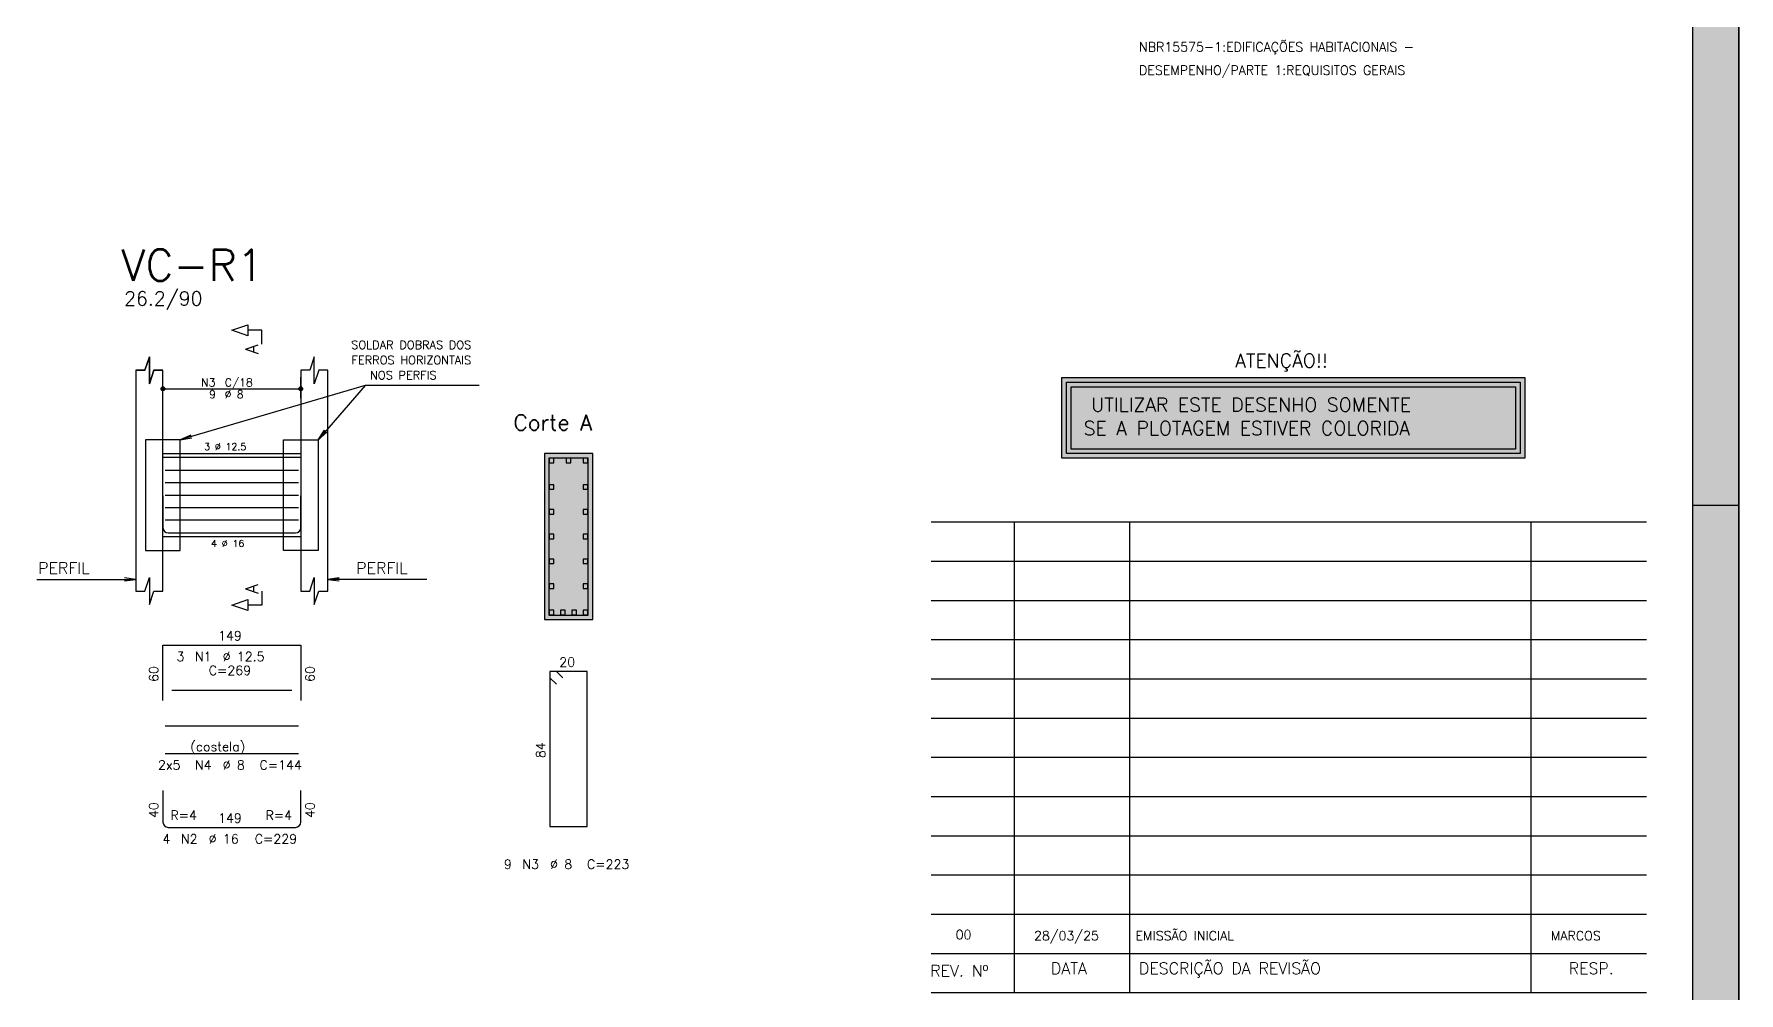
# Model space of a CAD drawing. Extents: x 0 to 119, y 0 to 84.
# Drawn here: x 81.96 to 118.9, y 19.13 to 39.91 of the extents above; entities that cross this region are included whole.
import ezdxf

# ---------------------------------------------------------------- set-up
doc = ezdxf.new("R2010")
doc.units = 0
doc.header["$LTSCALE"] = 100
doc.header["$MEASUREMENT"] = 0
for name, pattern in [('ESTILO_TQS_0001', [0.85, 0.7, -0.15]), ('ESTILO_TQS_0002', [0.3, 0.2, -0.1]), ('ESTILO_TQS_0003', [2.05, 1.5, -0.2, 0.15, -0.2])]:
    doc.linetypes.add(name, pattern=pattern)
for name, color, linetype in [('1', 1, 'CONTINUOUS'), ('11', 11, 'CONTINUOUS'), ('2', 2, 'CONTINUOUS'), ('26', 3, 'CONTINUOUS'), ('3', 3, 'CONTINUOUS'), ('4', 4, 'CONTINUOUS'), ('9', 9, 'CONTINUOUS')]:
    doc.layers.add(name, color=color, linetype=linetype)
doc.styles.get("Standard").update_dxf_attribs({"font": 'ROMANS.SHX'})

msp = doc.modelspace()

# ---------------------------------------------------------------- linework, layer by layer
at = {"layer": '1', "linetype": 'ESTILO_TQS_0003'}
msp.add_line((84.93975, 25.69697), (87.54575, 25.69697), dxfattribs=at)
at = {"layer": '1', "linetype": 'ESTILO_TQS_0001'}
msp.add_line((84.79975, 24.92197), (87.68615, 24.92197), dxfattribs=at)
at = {"layer": '1', "linetype": 'ESTILO_TQS_0002'}
for points in [[(85.126199, 31.120557), (84.373301, 31.120557), (84.373301, 28.723383), (85.126199, 28.723383), (85.126199, 31.120557)], [(87.359301, 31.120557), (88.112199, 31.120557), (88.112199, 28.723383), (87.359301, 28.723383), (87.359301, 31.120557)]]:
    msp.add_lwpolyline(points, dxfattribs=at)
at = {"layer": '1', "linetype": 'Continuous'}
msp.add_lwpolyline([(94.062521, 27.22197), (94.062521, 30.82197), (93.014521, 30.82197), (93.014521, 27.22197), (94.062521, 27.22197)], dxfattribs=at)
for points in [[(94.062521, 27.22197), (94.062521, 30.82197), (93.014521, 30.82197)], [(94.062521, 27.22197), (93.014521, 30.82197), (93.014521, 27.22197)], [(94.062521, 27.22197), (93.014521, 27.22197), (94.062521, 27.22197)]]:
    msp.add_solid(points, dxfattribs=at)
at = {"layer": '11', "linetype": 'Continuous'}
msp.add_lwpolyline([(104.226981, 32.468762), (114.259319, 32.468762), (114.259319, 30.718247), (104.226981, 30.718247), (104.226981, 32.468762)], dxfattribs=at)
for points in [[(104.226981, 32.468762), (114.259319, 32.468762), (114.259319, 30.718247)], [(104.226981, 32.468762), (114.259319, 30.718247), (104.226981, 30.718247)], [(104.226981, 32.468762), (104.226981, 30.718247), (104.226981, 32.468762)]]:
    msp.add_solid(points, dxfattribs=at)
at = {"layer": '2', "linetype": 'Continuous'}
for p, q in [((84.162566, 32.625147), (84.162566, 27.841994)), ((84.74975, 32.011994), (84.74975, 32.474313)), ((84.74975, 32.224313), (87.73575, 32.224313)), ((87.73575, 32.023141), (87.73575, 32.474313)), ((87.73575, 31.773141), (87.73575, 31.773141)), ((84.74975, 31.761994), (84.74975, 31.761994)), ((84.74975, 30.82197), (87.73575, 30.82197)), ((94.062521, 30.82197), (93.014521, 30.82197)), ((93.014521, 30.82197), (93.014521, 27.22197)), ((94.062521, 27.22197), (94.062521, 30.82197)), ((117.900081, 29.699962), (118.900081, 29.699962)), ((101.400081, 29.339962), (116.900081, 29.339962)), ((103.200081, 19.139962), (103.200081, 29.339962)), ((105.700081, 19.139962), (105.700081, 29.339962)), ((114.400081, 19.139962), (114.400081, 29.339962)), ((84.74975, 29.02197), (85.12975, 29.02197)), ((85.12975, 29.02197), (87.35575, 29.02197)), ((87.35575, 29.02197), (87.73575, 29.02197)), ((101.400081, 28.489962), (116.900081, 28.489962)), ((101.400081, 27.639962), (116.900081, 27.639962)), ((93.014521, 27.22197), (94.062521, 27.22197)), ((101.400081, 26.789962), (116.900081, 26.789962)), ((101.400081, 25.939962), (116.900081, 25.939962)), ((101.400081, 25.089962), (116.900081, 25.089962)), ((101.400081, 24.239962), (116.900081, 24.239962)), ((101.400081, 23.389962), (116.900081, 23.389962)), ((101.400081, 22.539962), (116.900081, 22.539962)), ((101.400081, 21.689962), (116.900081, 21.689962)), ((101.400081, 20.839962), (116.900081, 20.839962)), ((101.400081, 19.989962), (116.900081, 19.989962)), ((101.400081, 19.139962), (116.900081, 19.139962))]:
    msp.add_line(p, q, dxfattribs=at)
for points in [[(0.000081, -0.000038), (118.900081, -0.000038), (118.900081, 84.099962), (0.000081, 84.099962), (0.000081, -0.000038)], [(117.900081, 84.099962), (118.900081, 84.099962), (118.900081, -0.000038), (117.900081, -0.000038), (117.900081, 84.099962)], [(2.500081, 0.999962), (117.900081, 0.999962), (117.900081, 83.099962), (2.500081, 83.099962), (2.500081, 0.999962)], [(86.89275, 33.19197), (86.89275, 33.49197), (86.59275, 33.49197), (86.59275, 33.37197), (86.24275, 33.49197), (86.59275, 33.61197), (86.59275, 33.49197)], [(84.162566, 32.625147), (84.358294, 32.625147), (84.456158, 32.918739), (84.456158, 32.331555), (84.554022, 32.625147), (84.74975, 32.625147)], [(84.162566, 27.841994), (84.358294, 27.841994), (84.456158, 28.135586), (84.456158, 27.548402), (84.554022, 27.841994), (84.74975, 27.841994), (84.74975, 32.625147), (84.554022, 32.625147), (84.456158, 32.331555), (84.456158, 32.918739), (84.358294, 32.625147), (84.162566, 32.625147), (84.162566, 27.841994)], [(87.73575, 27.841994), (87.931478, 27.841994), (88.029342, 28.135586), (88.029342, 27.548402), (88.127206, 27.841994), (88.322934, 27.841994), (88.322934, 32.625147), (88.127206, 32.625147), (88.029342, 32.331555), (88.029342, 32.918739), (87.931478, 32.625147), (87.73575, 32.625147), (87.73575, 27.841994)], [(89.133091, 32.296082), (85.126199, 31.120557), (85.35485, 31.221645), (85.126199, 31.120557), (85.373222, 31.159021)], [(91.601276, 32.296082), (89.133091, 32.296082), (88.112199, 31.120557), (88.250084, 31.329094), (88.112199, 31.120557), (88.299359, 31.286301)], [(93.119521, 30.61697), (93.219521, 30.61697), (93.219521, 30.71697), (93.119521, 30.71697), (93.119521, 30.61697)], [(93.488521, 30.61697), (93.588521, 30.61697), (93.588521, 30.71697), (93.488521, 30.71697), (93.488521, 30.61697)], [(93.857521, 30.61697), (93.957521, 30.61697), (93.957521, 30.71697), (93.857521, 30.71697), (93.857521, 30.61697)], [(93.119521, 30.04585), (93.219521, 30.04585), (93.219521, 30.14585), (93.119521, 30.14585), (93.119521, 30.04585)], [(93.857521, 30.04585), (93.957521, 30.04585), (93.957521, 30.14585), (93.857521, 30.14585), (93.857521, 30.04585)], [(93.119521, 29.50889), (93.219521, 29.50889), (93.219521, 29.60889), (93.119521, 29.60889), (93.119521, 29.50889)], [(93.857521, 29.50889), (93.957521, 29.50889), (93.957521, 29.60889), (93.857521, 29.60889), (93.857521, 29.50889)], [(93.119521, 28.97197), (93.219521, 28.97197), (93.219521, 29.07197), (93.119521, 29.07197), (93.119521, 28.97197)], [(93.857521, 28.97197), (93.957521, 28.97197), (93.957521, 29.07197), (93.857521, 29.07197), (93.857521, 28.97197)], [(93.119521, 28.43505), (93.219521, 28.43505), (93.219521, 28.53505), (93.119521, 28.53505), (93.119521, 28.43505)], [(93.857521, 28.43505), (93.957521, 28.43505), (93.957521, 28.53505), (93.857521, 28.53505), (93.857521, 28.43505)], [(82.015282, 28.094193), (84.162566, 28.094193), (83.914705, 28.061562), (84.162566, 28.094193), (83.914705, 28.126825)], [(90.470218, 28.094193), (88.322934, 28.094193), (88.570795, 28.126825), (88.322934, 28.094193), (88.570795, 28.061562)], [(86.89275, 27.83697), (86.89275, 27.53697), (86.59275, 27.53697), (86.59275, 27.41697), (86.24275, 27.53697), (86.59275, 27.65697), (86.59275, 27.53697)], [(93.119521, 27.89809), (93.219521, 27.89809), (93.219521, 27.99809), (93.119521, 27.99809), (93.119521, 27.89809)], [(93.857521, 27.89809), (93.957521, 27.89809), (93.957521, 27.99809), (93.857521, 27.99809), (93.857521, 27.89809)], [(93.119521, 27.32697), (93.219521, 27.32697), (93.219521, 27.42697), (93.119521, 27.42697), (93.119521, 27.32697)], [(93.365521, 27.32697), (93.465521, 27.32697), (93.465521, 27.42697), (93.365521, 27.42697), (93.365521, 27.32697)], [(93.611521, 27.32697), (93.711521, 27.32697), (93.711521, 27.42697), (93.611521, 27.42697), (93.611521, 27.32697)], [(93.857521, 27.32697), (93.957521, 27.32697), (93.957521, 27.42697), (93.857521, 27.42697), (93.857521, 27.32697)]]:
    msp.add_lwpolyline(points, dxfattribs=at)
for centre, radius in [((84.74975, 32.224313), 0.041625), ((84.74975, 32.224313), 0.02075), ((87.73575, 32.224313), 0.041625), ((87.73575, 32.224313), 0.02075)]:
    msp.add_circle(centre, radius, dxfattribs=at)
at = {"layer": '26', "linetype": 'Continuous'}
msp.add_lwpolyline([(117.900081, 84.099962), (118.900081, 84.099962), (118.900081, -0.000038), (117.900081, -0.000038), (117.900081, 84.099962)], dxfattribs=at)
for points in [[(117.900081, 84.099962), (118.900081, 84.099962), (118.900081, -0.000038)], [(117.900081, 84.099962), (118.900081, -0.000038), (117.900081, -0.000038)], [(117.900081, 84.099962), (117.900081, -0.000038), (117.900081, 84.099962)]]:
    msp.add_solid(points, dxfattribs=at)
at = {"layer": '3', "linetype": 'Continuous'}
for p, q in [((84.74975, 29.54197), (84.74975, 30.74197)), ((84.74975, 30.74197), (87.73575, 30.74197)), ((87.73575, 30.74197), (87.73575, 29.54197)), ((84.79975, 30.45891), (87.68615, 30.45891)), ((84.79975, 30.19043), (87.68615, 30.19043)), ((84.74975, 29.90197), (84.74975, 29.21397)), ((84.79975, 29.92197), (87.68615, 29.92197)), ((84.79975, 29.65351), (87.68615, 29.65351)), ((87.73575, 29.21397), (87.73575, 29.90197)), ((84.79975, 29.38503), (87.68615, 29.38503)), ((84.86175, 29.10197), (87.62375, 29.10197))]:
    msp.add_line(p, q, dxfattribs=at)
msp.add_lwpolyline([(93.114521, 30.72197), (93.114521, 27.32197), (93.962521, 27.32197), (93.962521, 30.72197), (93.114521, 30.72197)], dxfattribs=at)
for centre, start, end in [((84.86175, 29.21397), 180, 270), ((87.62375, 29.21397), 270, 0)]:
    msp.add_arc(centre, 0.112, start, end, dxfattribs=at)
at = {"layer": '4', "linetype": 'Continuous'}
for points in [[(104.226981, 32.468762), (114.259319, 32.468762), (114.259319, 30.718247), (104.226981, 30.718247), (104.226981, 32.468762)], [(104.326981, 32.368762), (114.159319, 32.368762), (114.159319, 30.818247), (104.326981, 30.818247), (104.326981, 32.368762)], [(104.426981, 32.268762), (114.059319, 32.268762), (114.059319, 30.918247), (104.426981, 30.918247), (104.426981, 32.268762)]]:
    msp.add_lwpolyline(points, dxfattribs=at)
at = {"layer": '9', "linetype": 'Continuous'}
for p, q in [((84.74975, 25.47197), (84.74975, 26.67197)), ((84.74975, 26.67197), (87.73575, 26.67197)), ((87.73575, 26.67197), (87.73575, 25.47197)), ((93.274521, 26.10197), (93.134521, 26.10197)), ((93.134521, 26.10197), (93.134521, 22.74197)), ((93.942521, 26.10197), (93.134521, 26.10197)), ((93.134521, 26.10197), (93.134521, 25.96197)), ((93.134521, 25.96197), (93.274521, 25.82197)), ((93.414521, 25.96197), (93.274521, 26.10197)), ((93.942521, 22.74197), (93.942521, 26.10197)), ((84.79975, 24.32197), (87.68615, 24.32197)), ((84.74975, 23.52197), (84.74975, 22.83397)), ((87.73575, 22.83397), (87.73575, 23.52197)), ((84.86175, 22.72197), (87.62375, 22.72197)), ((93.134521, 22.74197), (93.942521, 22.74197))]:
    msp.add_line(p, q, dxfattribs=at)
for centre, start, end in [((84.86175, 22.83397), 180, 270), ((87.62375, 22.83397), 270, 0)]:
    msp.add_arc(centre, 0.112, start, end, dxfattribs=at)

# ---------------------------------------------------------------- texts
at = {"layer": '2', "linetype": 'Continuous'}
for s, height, p in [('  NBR15575-1:EDIFICAÇÕES HABITACIONAIS -', 0.2, (105.62759, 39.530279)), ('  DESEMPENHO/PARTE 1:REQUISITOS GERAIS', 0.2, (105.62759, 39.026676)), ('26.2/90', 0.3, (83.909334, 34.031363)), ('SOLDAR DOBRAS DOS ', 0.18, (88.8299, 33.084538)), ('FERROS HORIZONTAIS', 0.18, (88.836316, 32.75593)), ('NOS PERFIS', 0.18, (89.237126, 32.428113)), ('N3', 0.17, (85.57975, 32.275313)), ('9', 0.17, (85.74975, 32.020313)), ('C/18', 0.17, (86.08975, 32.275313)), ('%%c 8', 0.17, (86.08975, 32.020313)), ('Corte A', 0.34, (92.348521, 31.32197)), ('3 %%c 12.5', 0.15, (85.64275, 30.89697)), ('4 %%c 16', 0.15, (85.79275, 28.79697)), ('PERFIL', 0.25, (82.046998, 28.213459)), ('PERFIL', 0.25, (88.938502, 28.213459)), ('149', 0.2, (85.94275, 26.77197)), ('3', 0.2, (85.04295, 26.32197)), ('N1', 0.2, (85.44295, 26.32197)), ('%%c 12.5', 0.2, (86.04295, 26.32197)), ('20', 0.2, (93.338521, 26.20197)), ('C=269', 0.2, (85.74295, 26.02197)), ('(costela)', 0.2, (85.34295, 24.37197)), ('2x5', 0.2, (84.64295, 23.97197)), ('N4', 0.2, (85.44295, 23.97197)), ('%%c 8', 0.2, (86.04295, 23.97197)), ('C=144', 0.2, (86.84295, 23.97197)), ('R=4', 0.2, (84.91175, 22.88397)), ('149', 0.2, (85.94275, 22.82197)), ('R=4', 0.2, (86.97375, 22.88397)), ('4', 0.2, (84.73975, 22.37197)), ('N2', 0.2, (85.13975, 22.37197)), ('%%c 16', 0.2, (85.73975, 22.37197)), ('C=229', 0.2, (86.73975, 22.37197)), ('9', 0.2, (92.138521, 21.82197)), ('N3', 0.2, (92.538521, 21.82197)), ('%%c 8', 0.2, (93.138521, 21.82197)), ('C=223', 0.2, (93.938521, 21.82197)), ('00', 0.2, (101.928002, 20.297939)), ('28/03/25', 0.2, (103.62602, 20.274129)), ('EMISSÃO INICIAL', 0.2, (105.82602, 20.274129)), ('MARCOS', 0.2, (114.82602, 20.274129)), ('REV. Nº', 0.25, (101.377913, 19.489279)), ('DATA', 0.25, (103.991748, 19.539962)), ('DESCRIÇÃO DA REVISÃO', 0.25, (105.900081, 19.539962)), ('RESP.', 0.25, (115.213082, 19.539962))]:
    msp.add_text(s, height=height, dxfattribs=at).set_placement(p)
for s, height, p in [('A', 0.272, (86.81115, 32.97437)), ('A', 0.272, (86.81115, 27.78257)), ('60', 0.2, (84.64975, 25.87197)), ('60', 0.2, (88.03575, 25.87197)), ('84', 0.2, (93.034521, 24.22197)), ('40', 0.2, (84.64975, 22.92197)), ('40', 0.2, (88.03575, 22.92197))]:
    msp.add_text(s, height=height, rotation=90, dxfattribs=at).set_placement(p)
at = {"layer": '4', "linetype": 'Continuous'}
for s, height, p in [('VC-R1', 0.68, (83.84346, 34.562868)), ('ATENÇÃO!!', 0.3, (107.98436, 32.684318)), ('UTILIZAR ESTE DESENHO SOMENTE', 0.3, (104.866066, 31.728504)), ('SE A PLOTAGEM ESTIVER COLORIDA', 0.3, (104.699553, 31.219189))]:
    msp.add_text(s, height=height, dxfattribs=at).set_placement(p)

doc.saveas('drawing.dxf')
